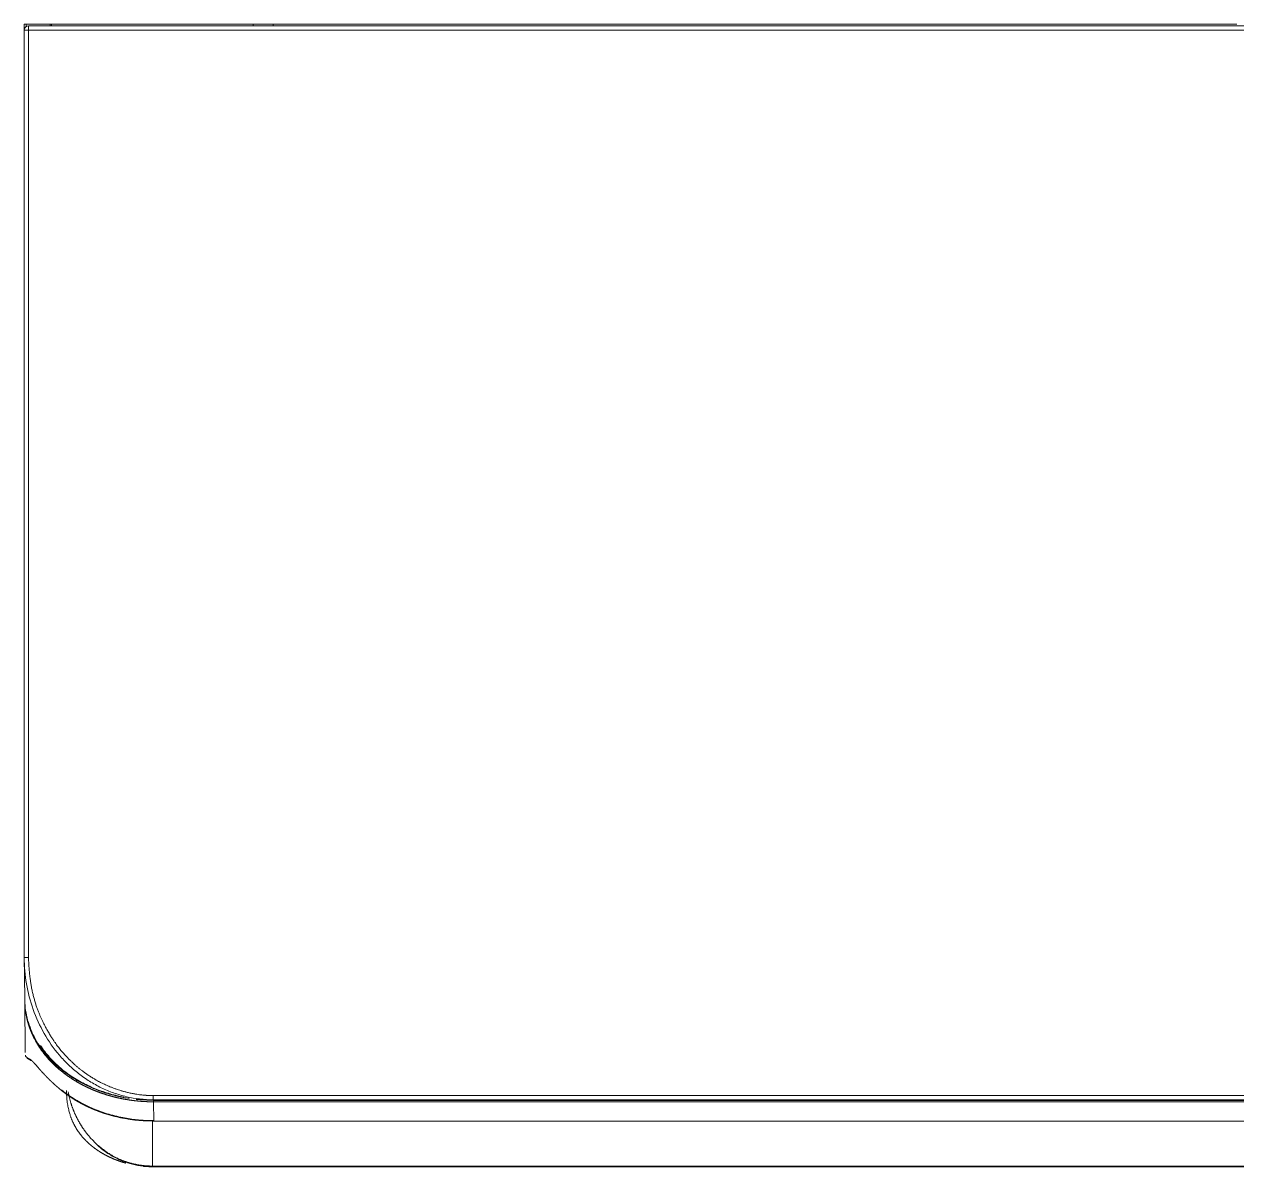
# Model space of a CAD drawing. Header units: millimetres. Extents: x -6909 to -4533, y -2578 to 782.
# Drawn here: x -6187.4 to -6046.3, y 438.8 to 571.8 of the extents above; entities that cross this region are included whole.
import ezdxf

# ---------------------------------------------------------------- set-up
doc = ezdxf.new("R2010")
doc.units = ezdxf.units.MM

msp = doc.modelspace()

# ---------------------------------------------------------------- linework, layer by layer
at = {"linetype": 'Continuous', "lineweight": 18}
for p, q in [((-6187.21, 571.79), (-6187.41, 571.79)), ((-6187.41, 571.12), (-6187.41, 571.79)), ((-6187.21, 571.79), (-6184.41, 571.79)), ((-6186.91, 571.59), (-5978.41, 571.59)), ((-6184.41, 571.79), (-6184.41, 571.59)), ((-6184.26, 571.79), (-6184.41, 571.79)), ((-6160.77, 571.79), (-6184.26, 571.79)), ((-6184.26, 571.59), (-6184.26, 571.79)), ((-6158.46, 571.79), (-6160.77, 571.79)), ((-6158.46, 571.79), (-6046.3, 571.79)), ((-6187.41, 463.14), (-6187.41, 571.09)), ((-6187.41, 463.28), (-6187.36, 458.41)), ((-6187.36, 458.09), (-6187.29, 452.09)), ((-5979.41, 446.59), (-6172.41, 446.59)), ((-6172.38, 446.51), (-5979.41, 446.51)), ((-5979.41, 446.35), (-6172.37, 446.35)), ((-6172.37, 444.1), (-5979.41, 444.1)), ((-6172.5, 438.79), (-6033.21, 438.79))]:
    msp.add_line(p, q, dxfattribs=at)
at = {"linetype": 'Continuous', "lineweight": 13}
for p, q in [((-6187.21, 571.79), (-6187.21, 571.49)), ((-6186.91, 571.09), (-6186.91, 571.59)), ((-6160.77, 571.79), (-6160.77, 571.59)), ((-6158.46, 571.59), (-6158.46, 571.79)), ((-6187.41, 571.09), (-6186.91, 571.09)), ((-5978.41, 571.09), (-6186.91, 571.09)), ((-6186.91, 463.14), (-6186.91, 571.09)), ((-5979.41, 447.09), (-6172.41, 447.09)), ((-6172.38, 446.53), (-6172.38, 446.59)), ((-6172.38, 446.53), (-6172.38, 446.53)), ((-6172.38, 446.53), (-5979.41, 446.53)), ((-6172.38, 446.51), (-6172.38, 446.35)), ((-6172.35, 444.11), (-6172.37, 446.35)), ((-6172.5, 438.87), (-6172.5, 444.13)), ((-5979.41, 444.11), (-6172.35, 444.11)), ((-6172.5, 438.87), (-6033.21, 438.87)), ((-6172.5, 438.87), (-6172.5, 438.79))]:
    msp.add_line(p, q, dxfattribs=at)
at = {"linetype": 'Continuous', "lineweight": 18, "extrusion": (-1.86199e-06, 0, 1)}
msp.add_arc((-6186.91, 571.09, 0.01), 0.5, 90.0007, 180, dxfattribs=at)
at = {"linetype": 'Continuous', "lineweight": 18}
for points, knots in [([(-6187.41, 463.14), (-6187.41, 461.09), (-6186.89, 458.01), (-6185.18, 454.26), (-6183.69, 452.14), (-6182.27, 450.63), (-6181.1, 449.61), (-6179.83, 448.72), (-6178.46, 447.96), (-6177.02, 447.36), (-6175.03, 446.77), (-6173.47, 446.59), (-6172.41, 446.59)], [0, 0, 0, 0, 0.25, 0.375, 0.5, 0.5625, 0.625, 0.6875, 0.75, 0.8125, 0.875, 1, 1, 1, 1]), ([(-6172.41, 447.09), (-6172.43, 447.09), (-6172.47, 447.09), (-6172.52, 447.09), (-6172.57, 447.09), (-6172.62, 447.09), (-6172.67, 447.09), (-6172.72, 447.09), (-6172.78, 447.09), (-6172.83, 447.09), (-6172.88, 447.09), (-6172.94, 447.09), (-6172.99, 447.09), (-6173.04, 447.09), (-6173.1, 447.1), (-6173.15, 447.1), (-6173.21, 447.1), (-6173.26, 447.11), (-6173.32, 447.11), (-6173.38, 447.11), (-6173.43, 447.12), (-6173.49, 447.12), (-6173.55, 447.13), (-6173.67, 447.14), (-6173.87, 447.16), (-6174.16, 447.2), (-6174.48, 447.25), (-6174.8, 447.31), (-6175.07, 447.36), (-6175.3, 447.42), (-6175.5, 447.47), (-6175.68, 447.51), (-6175.85, 447.56), (-6175.99, 447.6), (-6176.19, 447.66), (-6176.44, 447.74), (-6176.76, 447.85), (-6177.1, 447.97), (-6177.41, 448.09), (-6177.7, 448.21), (-6177.95, 448.33), (-6178.21, 448.45), (-6178.44, 448.56), (-6178.66, 448.67), (-6178.9, 448.8), (-6179.19, 448.97), (-6179.53, 449.17), (-6179.86, 449.38), (-6180.17, 449.59), (-6180.44, 449.79), (-6180.71, 449.99), (-6180.99, 450.21), (-6181.26, 450.43), (-6181.53, 450.67), (-6181.81, 450.92), (-6182.03, 451.14), (-6182.22, 451.32), (-6182.36, 451.46), (-6182.51, 451.62), (-6182.66, 451.78), (-6182.82, 451.96), (-6182.98, 452.15), (-6183.15, 452.34), (-6183.31, 452.55), (-6183.49, 452.77), (-6183.66, 453), (-6183.83, 453.25), (-6183.99, 453.47), (-6184.12, 453.67), (-6184.23, 453.84), (-6184.35, 454.03), (-6184.47, 454.23), (-6184.6, 454.45), (-6184.73, 454.67), (-6184.86, 454.91), (-6185, 455.16), (-6185.14, 455.43), (-6185.27, 455.71), (-6185.41, 456), (-6185.53, 456.26), (-6185.62, 456.48), (-6185.69, 456.66), (-6185.77, 456.84), (-6185.84, 457.03), (-6185.91, 457.22), (-6185.98, 457.42), (-6186.05, 457.63), (-6186.11, 457.84), (-6186.18, 458.05), (-6186.24, 458.28), (-6186.3, 458.5), (-6186.36, 458.73), (-6186.42, 458.97), (-6186.48, 459.21), (-6186.53, 459.47), (-6186.58, 459.72), (-6186.62, 459.97), (-6186.66, 460.2), (-6186.69, 460.41), (-6186.72, 460.61), (-6186.74, 460.79), (-6186.76, 460.95), (-6186.78, 461.1), (-6186.8, 461.26), (-6186.81, 461.42), (-6186.83, 461.61), (-6186.85, 461.79), (-6186.86, 461.97), (-6186.87, 462.14), (-6186.88, 462.32), (-6186.89, 462.49), (-6186.9, 462.65), (-6186.91, 462.82), (-6186.91, 462.98), (-6186.91, 463.09), (-6186.91, 463.14)], [0, 0, 0, 0, 0.002115, 0.004243, 0.006384, 0.008539, 0.010707, 0.012889, 0.015084, 0.017292, 0.019514, 0.021748, 0.023997, 0.026258, 0.028533, 0.030821, 0.033123, 0.035438, 0.037766, 0.040107, 0.042462, 0.044829, 0.047211, 0.049605, 0.060068, 0.072209, 0.086019, 0.101493, 0.111875, 0.121434, 0.130174, 0.138099, 0.14521, 0.151509, 0.156997, 0.170393, 0.184526, 0.199408, 0.215043, 0.226692, 0.238348, 0.250006, 0.261662, 0.270338, 0.281626, 0.295517, 0.311992, 0.331026, 0.34469, 0.358626, 0.372842, 0.387344, 0.402138, 0.417231, 0.432631, 0.448343, 0.456388, 0.464882, 0.473824, 0.483214, 0.49305, 0.503329, 0.514051, 0.525215, 0.536819, 0.548864, 0.561348, 0.574272, 0.58248, 0.591218, 0.600485, 0.610281, 0.620605, 0.631455, 0.642833, 0.654738, 0.667171, 0.680133, 0.693624, 0.707647, 0.715487, 0.723522, 0.731751, 0.740176, 0.748795, 0.757609, 0.766618, 0.775822, 0.785221, 0.794814, 0.804603, 0.814585, 0.824763, 0.835134, 0.845699, 0.856884, 0.86735, 0.877099, 0.88613, 0.894444, 0.90204, 0.90892, 0.915082, 0.920527, 0.928372, 0.936094, 0.94369, 0.951163, 0.958511, 0.965735, 0.972835, 0.979812, 0.986665, 0.993394, 1, 1, 1, 1]), ([(-6175.21, 446.74), (-6175.26, 446.75), (-6175.31, 446.76), (-6175.85, 446.85), (-6176.33, 446.94), (-6177.29, 447.18), (-6177.76, 447.31), (-6178.67, 447.62), (-6179.12, 447.79), (-6179.99, 448.17), (-6180.41, 448.37), (-6181.23, 448.81), (-6181.63, 449.05), (-6182.38, 449.55), (-6183.1, 450.08), (-6183.75, 450.66), (-6184.37, 451.26), (-6184.65, 451.58), (-6185.19, 452.22), (-6185.43, 452.55), (-6185.88, 453.23), (-6186.09, 453.58), (-6186.45, 454.29), (-6186.61, 454.66), (-6186.88, 455.39), (-6187, 455.76), (-6187.27, 456.89), (-6187.36, 457.65), (-6187.36, 458.41)], [0, 0, 0, 0, 0.007286, 0.007286, 0.078194, 0.078194, 0.149102, 0.149102, 0.22001, 0.22001, 0.290918, 0.290918, 0.361827, 0.361827, 0.432735, 0.503643, 0.503643, 0.574551, 0.574551, 0.645459, 0.645459, 0.716367, 0.716367, 0.787276, 0.787276, 0.858184, 0.858184, 1, 1, 1, 1]), ([(-6172.37, 446.35), (-6172.4, 446.35), (-6172.44, 446.35), (-6172.5, 446.35), (-6172.56, 446.35), (-6172.63, 446.35), (-6172.69, 446.35), (-6172.75, 446.36), (-6172.81, 446.36), (-6172.88, 446.36), (-6172.94, 446.36), (-6173, 446.36), (-6173.07, 446.36), (-6173.13, 446.37), (-6173.19, 446.37), (-6173.26, 446.37), (-6173.32, 446.37), (-6173.38, 446.38), (-6173.45, 446.38), (-6173.51, 446.39), (-6173.57, 446.39), (-6173.64, 446.39), (-6173.7, 446.4), (-6173.76, 446.4), (-6173.83, 446.41), (-6173.89, 446.41), (-6173.95, 446.42), (-6174.02, 446.42), (-6174.08, 446.43), (-6174.14, 446.43), (-6174.21, 446.44), (-6174.27, 446.45), (-6174.33, 446.45), (-6174.4, 446.46), (-6174.46, 446.47), (-6174.52, 446.47), (-6174.59, 446.48), (-6174.65, 446.49), (-6174.71, 446.5), (-6174.78, 446.5), (-6174.84, 446.51), (-6174.9, 446.52), (-6174.97, 446.53), (-6175.03, 446.54), (-6175.09, 446.55), (-6175.16, 446.56), (-6175.22, 446.57), (-6175.28, 446.58), (-6175.35, 446.59), (-6175.41, 446.6), (-6175.47, 446.61), (-6175.53, 446.62), (-6175.6, 446.63), (-6175.66, 446.64), (-6175.72, 446.65), (-6175.79, 446.66), (-6175.85, 446.67), (-6175.91, 446.68), (-6175.98, 446.7), (-6176.04, 446.71), (-6176.1, 446.72), (-6176.17, 446.73), (-6176.23, 446.75), (-6176.29, 446.76), (-6176.35, 446.77), (-6176.42, 446.79), (-6176.48, 446.8), (-6176.54, 446.82), (-6176.61, 446.83), (-6176.67, 446.85), (-6176.73, 446.86), (-6176.79, 446.88), (-6176.86, 446.89), (-6176.92, 446.91), (-6176.98, 446.92), (-6177.04, 446.94), (-6177.1, 446.95), (-6177.17, 446.97), (-6177.23, 446.99), (-6177.29, 447), (-6177.35, 447.02), (-6177.42, 447.04), (-6177.48, 447.06), (-6177.54, 447.07), (-6177.6, 447.09), (-6177.66, 447.11), (-6177.72, 447.13), (-6177.79, 447.15), (-6177.85, 447.17), (-6177.91, 447.19), (-6177.97, 447.21), (-6178.03, 447.23), (-6178.09, 447.25), (-6178.15, 447.27), (-6178.22, 447.29), (-6178.28, 447.31), (-6178.34, 447.33), (-6178.4, 447.35), (-6178.46, 447.37), (-6178.52, 447.39), (-6178.58, 447.41), (-6178.64, 447.43), (-6178.7, 447.46), (-6178.76, 447.48), (-6178.82, 447.5), (-6178.88, 447.52), (-6178.94, 447.55), (-6179, 447.57), (-6179.06, 447.59), (-6179.12, 447.62), (-6179.18, 447.64), (-6179.24, 447.67), (-6179.3, 447.69), (-6179.36, 447.71), (-6179.42, 447.74), (-6179.48, 447.76), (-6179.54, 447.79), (-6179.6, 447.81), (-6179.65, 447.84), (-6179.71, 447.87), (-6179.77, 447.89), (-6179.83, 447.92), (-6179.89, 447.95), (-6179.95, 447.97), (-6180.01, 448), (-6180.06, 448.03), (-6180.12, 448.05), (-6180.18, 448.08), (-6180.24, 448.11), (-6180.29, 448.14), (-6180.35, 448.17), (-6180.41, 448.2), (-6180.47, 448.22), (-6180.52, 448.25), (-6180.58, 448.28), (-6180.64, 448.31), (-6180.69, 448.34), (-6180.75, 448.37), (-6180.81, 448.4), (-6180.86, 448.43), (-6180.92, 448.46), (-6180.97, 448.49), (-6181.03, 448.52), (-6181.08, 448.56), (-6181.14, 448.59), (-6181.2, 448.62), (-6181.25, 448.65), (-6181.31, 448.68), (-6181.36, 448.72), (-6181.41, 448.75), (-6181.47, 448.78), (-6181.52, 448.81), (-6181.58, 448.85), (-6181.63, 448.88), (-6181.69, 448.91), (-6181.74, 448.95), (-6181.79, 448.98), (-6181.85, 449.02), (-6181.9, 449.05), (-6181.95, 449.09), (-6182.01, 449.12), (-6182.06, 449.16), (-6182.11, 449.19), (-6182.16, 449.23), (-6182.21, 449.26), (-6182.27, 449.3), (-6182.32, 449.33), (-6182.37, 449.37), (-6182.42, 449.41), (-6182.47, 449.44), (-6182.52, 449.48), (-6182.57, 449.52), (-6182.63, 449.56), (-6182.68, 449.59), (-6182.73, 449.63), (-6182.78, 449.67), (-6182.83, 449.71), (-6182.88, 449.75), (-6183.12, 449.94), (-6183.56, 450.3), (-6184.16, 450.87), (-6184.74, 451.49), (-6185.28, 452.16), (-6185.77, 452.87), (-6186.07, 453.39), (-6186.22, 453.68), (-6186.25, 453.72), (-6186.27, 453.77), (-6186.3, 453.82), (-6186.32, 453.87), (-6186.35, 453.92), (-6186.37, 453.97), (-6186.39, 454.02), (-6186.42, 454.07), (-6186.44, 454.12), (-6186.47, 454.17), (-6186.49, 454.23), (-6186.52, 454.28), (-6186.54, 454.34), (-6186.57, 454.39), (-6186.59, 454.45), (-6186.61, 454.51), (-6186.64, 454.57), (-6186.66, 454.63), (-6186.68, 454.68), (-6186.71, 454.75), (-6186.73, 454.81), (-6186.75, 454.87), (-6186.78, 454.93), (-6186.8, 454.99), (-6186.82, 455.06), (-6186.84, 455.12), (-6186.87, 455.19), (-6186.89, 455.25), (-6186.91, 455.32), (-6186.93, 455.39), (-6186.95, 455.46), (-6186.97, 455.53), (-6186.99, 455.6), (-6187.01, 455.67), (-6187.03, 455.74), (-6187.05, 455.81), (-6187.07, 455.89), (-6187.09, 455.96), (-6187.11, 456.04), (-6187.12, 456.11), (-6187.14, 456.19), (-6187.16, 456.26), (-6187.17, 456.34), (-6187.19, 456.42), (-6187.2, 456.5), (-6187.22, 456.58), (-6187.23, 456.66), (-6187.24, 456.74), (-6187.26, 456.82), (-6187.27, 456.91), (-6187.28, 456.99), (-6187.29, 457.07), (-6187.3, 457.16), (-6187.31, 457.25), (-6187.32, 457.33), (-6187.32, 457.42), (-6187.33, 457.51), (-6187.34, 457.6), (-6187.34, 457.69), (-6187.35, 457.78), (-6187.35, 457.87), (-6187.35, 457.96), (-6187.36, 458.05), (-6187.36, 458.14), (-6187.36, 458.21), (-6187.36, 458.24)], [0, 0, 0, 0, 0.002612, 0.005226, 0.007841, 0.010458, 0.013076, 0.015696, 0.018318, 0.020941, 0.023566, 0.026193, 0.028821, 0.031451, 0.034082, 0.036715, 0.03935, 0.041986, 0.044624, 0.047264, 0.049905, 0.052549, 0.055193, 0.05784, 0.060488, 0.063138, 0.065789, 0.068442, 0.071097, 0.073753, 0.076412, 0.079072, 0.081733, 0.084397, 0.087062, 0.089729, 0.092397, 0.095067, 0.097739, 0.100413, 0.103088, 0.105766, 0.108444, 0.111125, 0.113808, 0.116492, 0.119178, 0.121865, 0.124555, 0.127246, 0.129939, 0.132634, 0.13533, 0.138029, 0.140729, 0.143431, 0.146135, 0.14884, 0.151547, 0.154257, 0.156968, 0.15968, 0.162395, 0.165111, 0.167829, 0.170549, 0.173271, 0.175995, 0.17872, 0.181448, 0.184177, 0.186908, 0.189641, 0.192376, 0.195112, 0.197851, 0.200591, 0.203333, 0.206077, 0.208823, 0.211571, 0.214321, 0.217072, 0.219826, 0.222581, 0.225338, 0.228097, 0.230858, 0.233621, 0.236386, 0.239153, 0.241921, 0.244692, 0.247464, 0.250239, 0.253015, 0.255793, 0.258573, 0.261356, 0.26414, 0.266926, 0.269713, 0.272503, 0.275295, 0.278089, 0.280885, 0.283682, 0.286482, 0.289284, 0.292087, 0.294893, 0.2977, 0.30051, 0.303321, 0.306135, 0.30895, 0.311768, 0.314587, 0.317408, 0.320232, 0.323057, 0.325885, 0.328714, 0.331546, 0.334379, 0.337215, 0.340052, 0.342892, 0.345733, 0.348577, 0.351422, 0.35427, 0.35712, 0.359971, 0.362825, 0.365681, 0.368539, 0.371399, 0.374261, 0.377125, 0.379991, 0.382859, 0.385729, 0.388602, 0.391476, 0.394352, 0.397231, 0.400112, 0.402994, 0.405879, 0.408766, 0.411655, 0.414546, 0.417439, 0.420334, 0.423232, 0.426131, 0.429033, 0.431937, 0.434842, 0.43775, 0.44066, 0.443573, 0.446487, 0.449403, 0.452322, 0.455243, 0.458165, 0.46109, 0.464018, 0.466947, 0.469878, 0.472812, 0.475748, 0.478685, 0.481625, 0.484568, 0.487512, 0.490459, 0.528871, 0.568709, 0.609975, 0.652675, 0.696812, 0.742389, 0.745086, 0.74782, 0.750591, 0.7534, 0.756246, 0.759128, 0.762048, 0.765005, 0.767999, 0.77103, 0.774098, 0.777204, 0.780346, 0.783526, 0.786742, 0.789996, 0.793287, 0.796615, 0.79998, 0.803382, 0.806821, 0.810298, 0.813811, 0.817362, 0.820949, 0.824574, 0.828236, 0.831935, 0.835671, 0.839444, 0.843255, 0.847102, 0.850987, 0.854908, 0.858867, 0.862863, 0.866896, 0.870966, 0.875074, 0.879218, 0.8834, 0.887618, 0.891874, 0.896167, 0.900497, 0.904864, 0.909268, 0.913709, 0.918188, 0.922703, 0.927256, 0.931846, 0.936473, 0.941137, 0.945838, 0.950576, 0.955351, 0.960164, 0.965013, 0.9699, 0.974824, 0.979785, 0.984783, 0.989818, 0.994891, 1, 1, 1, 1]), ([(-6185.53, 452.91), (-6185.21, 452.43), (-6184.45, 451.43), (-6183.05, 450.1), (-6181.45, 448.99), (-6179.86, 448.15), (-6178.25, 447.51), (-6176.9, 447.12), (-6176.09, 446.95), (-6175.84, 446.9)], [0, 0, 0, 0, 0.163733, 0.352054, 0.518864, 0.666494, 0.802948, 0.940842, 1, 1, 1, 1]), ([(-6187.08, 451.49), (-6187.08, 451.48), (-6187.07, 451.46), (-6187.06, 451.42), (-6187.04, 451.4), (-6187.03, 451.38)], [0, 0, 0, 0, 0.5, 0.5, 1, 1, 1, 1]), ([(-6186.74, 451.3), (-6186.75, 451.31), (-6186.76, 451.31), (-6186.77, 451.32), (-6186.79, 451.33), (-6186.81, 451.33), (-6186.82, 451.34), (-6186.84, 451.35), (-6186.85, 451.36), (-6186.87, 451.36), (-6186.88, 451.37), (-6186.9, 451.38), (-6186.91, 451.39), (-6186.93, 451.4), (-6186.94, 451.4), (-6186.95, 451.41), (-6186.97, 451.42), (-6186.98, 451.43), (-6187, 451.44), (-6187.01, 451.44), (-6187.02, 451.45), (-6187.03, 451.46), (-6187.05, 451.47), (-6187.06, 451.48), (-6187.07, 451.49), (-6187.08, 451.49), (-6187.08, 451.49)], [0, 0, 0, 0, 0.038312, 0.076915, 0.115811, 0.154998, 0.194477, 0.234247, 0.27431, 0.314664, 0.35531, 0.396247, 0.437476, 0.478997, 0.52081, 0.562914, 0.60531, 0.647998, 0.690977, 0.734249, 0.777811, 0.821666, 0.865812, 0.91025, 0.954979, 1, 1, 1, 1]), ([(-6187.04, 451.47), (-6187.04, 451.47), (-6187.04, 451.46), (-6187.03, 451.45), (-6187.01, 451.43), (-6187, 451.42), (-6186.98, 451.4), (-6186.96, 451.38), (-6186.94, 451.37), (-6186.93, 451.35), (-6186.91, 451.34), (-6186.9, 451.33), (-6186.89, 451.33), (-6186.89, 451.33)], [0, 0, 0, 0, 0.008927, 0.137738, 0.263262, 0.3855, 0.504452, 0.62352, 0.727998, 0.817886, 0.893182, 0.953887, 1, 1, 1, 1]), ([(-6187.03, 451.38), (-6187.02, 451.38), (-6187.01, 451.37), (-6186.99, 451.35), (-6186.97, 451.35), (-6186.95, 451.34), (-6186.94, 451.33), (-6186.91, 451.33), (-6186.9, 451.33), (-6186.89, 451.33)], [0, 0, 0, 0, 0.25, 0.25, 0.5, 0.5, 0.75, 0.75, 1, 1, 1, 1]), ([(-6186.89, 451.33), (-6186.87, 451.32), (-6186.84, 451.3), (-6186.79, 451.27), (-6186.74, 451.24), (-6186.68, 451.21), (-6186.64, 451.19), (-6186.62, 451.18), (-6186.62, 451.18)], [0, 0, 0, 0, 0.215354, 0.410518, 0.596176, 0.784829, 0.98312, 1, 1, 1, 1]), ([(-6186.74, 451.3), (-6186.74, 451.28), (-6186.73, 451.26), (-6186.7, 451.23), (-6186.69, 451.21), (-6186.65, 451.18), (-6186.63, 451.17), (-6186.59, 451.16), (-6186.57, 451.15), (-6186.55, 451.15)], [0, 0, 0, 0, 0.25, 0.25, 0.5, 0.5, 0.75, 0.75, 1, 1, 1, 1]), ([(-6183.14, 447.73), (-6183.16, 447.74), (-6183.18, 447.76), (-6183.21, 447.79), (-6183.25, 447.81), (-6183.28, 447.84), (-6183.32, 447.87), (-6183.35, 447.9), (-6183.39, 447.93), (-6183.42, 447.96), (-6183.46, 447.99), (-6183.49, 448.02), (-6183.53, 448.05), (-6183.56, 448.08), (-6183.6, 448.11), (-6183.63, 448.14), (-6183.67, 448.17), (-6183.71, 448.21), (-6183.74, 448.24), (-6183.78, 448.27), (-6183.81, 448.3), (-6183.85, 448.33), (-6183.88, 448.36), (-6183.92, 448.4), (-6183.96, 448.43), (-6183.99, 448.46), (-6184.03, 448.5), (-6184.06, 448.53), (-6184.1, 448.56), (-6184.13, 448.59), (-6184.17, 448.63), (-6184.21, 448.66), (-6184.24, 448.7), (-6184.28, 448.73), (-6184.31, 448.76), (-6184.35, 448.8), (-6184.38, 448.83), (-6184.42, 448.87), (-6184.46, 448.9), (-6184.49, 448.94), (-6184.53, 448.97), (-6184.56, 449.01), (-6184.6, 449.04), (-6184.63, 449.08), (-6184.67, 449.11), (-6184.7, 449.15), (-6184.74, 449.18), (-6184.77, 449.22), (-6184.81, 449.25), (-6184.84, 449.29), (-6184.88, 449.32), (-6184.91, 449.36), (-6184.94, 449.39), (-6184.98, 449.43), (-6185.01, 449.47), (-6185.05, 449.5), (-6185.08, 449.54), (-6185.11, 449.57), (-6185.15, 449.61), (-6185.18, 449.64), (-6185.21, 449.68), (-6185.24, 449.71), (-6185.28, 449.75), (-6185.31, 449.78), (-6185.34, 449.82), (-6185.37, 449.85), (-6185.4, 449.89), (-6185.44, 449.92), (-6185.47, 449.96), (-6185.5, 449.99), (-6185.53, 450.03), (-6185.56, 450.06), (-6185.59, 450.09), (-6185.62, 450.13), (-6185.65, 450.16), (-6185.68, 450.19), (-6185.77, 450.3), (-6185.91, 450.46), (-6186.08, 450.65), (-6186.21, 450.8), (-6186.29, 450.89), (-6186.34, 450.95), (-6186.36, 450.97), (-6186.38, 451), (-6186.41, 451.02), (-6186.43, 451.04), (-6186.45, 451.06), (-6186.47, 451.08), (-6186.49, 451.1), (-6186.51, 451.12), (-6186.53, 451.14), (-6186.54, 451.16), (-6186.56, 451.17), (-6186.58, 451.19), (-6186.6, 451.2), (-6186.61, 451.22), (-6186.63, 451.23), (-6186.64, 451.24), (-6186.66, 451.25), (-6186.67, 451.27), (-6186.69, 451.27), (-6186.7, 451.28), (-6186.72, 451.29), (-6186.73, 451.3), (-6186.74, 451.3), (-6186.74, 451.3)], [0, 0, 0, 0, 0.005543, 0.011128, 0.016753, 0.022419, 0.028126, 0.033873, 0.039662, 0.045491, 0.051361, 0.057271, 0.063223, 0.069215, 0.075248, 0.081322, 0.087437, 0.093593, 0.099789, 0.106026, 0.112305, 0.118624, 0.124984, 0.131384, 0.137826, 0.144309, 0.150832, 0.157397, 0.164002, 0.170648, 0.177335, 0.184063, 0.190832, 0.197642, 0.204493, 0.211385, 0.218318, 0.225292, 0.232306, 0.239362, 0.246458, 0.253596, 0.260775, 0.267994, 0.275255, 0.282556, 0.289898, 0.297282, 0.304706, 0.312171, 0.319678, 0.327225, 0.334813, 0.342442, 0.350112, 0.357823, 0.365575, 0.373368, 0.381202, 0.389077, 0.396992, 0.404949, 0.412946, 0.420985, 0.429064, 0.437184, 0.445345, 0.453546, 0.461789, 0.470072, 0.478396, 0.48676, 0.495165, 0.503611, 0.512098, 0.520625, 0.529193, 0.594591, 0.652807, 0.703844, 0.74771, 0.758218, 0.768727, 0.779235, 0.789745, 0.800254, 0.810765, 0.821275, 0.831786, 0.842297, 0.852809, 0.86332, 0.873832, 0.884345, 0.894858, 0.905371, 0.915884, 0.926398, 0.936913, 0.947428, 0.957943, 0.968458, 0.978972, 0.989486, 1, 1, 1, 1]), ([(-6183.14, 447.73), (-6183.14, 447.72), (-6183.14, 447.71), (-6183.12, 447.7), (-6183.11, 447.69), (-6183.09, 447.69), (-6183.08, 447.69), (-6183.06, 447.69), (-6183.04, 447.7), (-6183.03, 447.71)], [0, 0, 0, 0, 0.25, 0.25, 0.5, 0.5, 0.75, 0.75, 1, 1, 1, 1]), ([(-6183.14, 447.73), (-6183.13, 447.72), (-6183.1, 447.7), (-6183.06, 447.66), (-6183.02, 447.63), (-6182.98, 447.6), (-6182.94, 447.56), (-6182.9, 447.53), (-6182.85, 447.5), (-6182.81, 447.47), (-6182.77, 447.43), (-6182.73, 447.4), (-6182.69, 447.37), (-6182.65, 447.34), (-6182.6, 447.31), (-6182.56, 447.28), (-6182.52, 447.25), (-6182.47, 447.21), (-6182.43, 447.18), (-6182.39, 447.15), (-6182.35, 447.12), (-6182.3, 447.09), (-6182.26, 447.06), (-6182.22, 447.03), (-6182.17, 447), (-6182.13, 446.97), (-6182.09, 446.94), (-6182.04, 446.91), (-6182, 446.88), (-6181.95, 446.86), (-6181.91, 446.83), (-6181.87, 446.8), (-6181.82, 446.77), (-6181.78, 446.74), (-6181.73, 446.71), (-6181.69, 446.68), (-6181.64, 446.66), (-6181.6, 446.63), (-6181.55, 446.6), (-6181.51, 446.57), (-6181.46, 446.55), (-6181.42, 446.52), (-6181.37, 446.49), (-6181.33, 446.47), (-6181.28, 446.44), (-6181.24, 446.41), (-6181.19, 446.39), (-6181.14, 446.36), (-6181.1, 446.33), (-6181.05, 446.31), (-6181.01, 446.28), (-6180.96, 446.26), (-6180.92, 446.23), (-6180.87, 446.21), (-6180.82, 446.18), (-6180.78, 446.16), (-6180.73, 446.13), (-6180.68, 446.11), (-6180.64, 446.08), (-6180.59, 446.06), (-6180.54, 446.03), (-6180.5, 446.01), (-6180.45, 445.99), (-6180.4, 445.96), (-6180.36, 445.94), (-6180.31, 445.91), (-6180.26, 445.89), (-6180.21, 445.87), (-6180.17, 445.85), (-6180.12, 445.82), (-6180.07, 445.8), (-6180.02, 445.78), (-6179.98, 445.76), (-6179.93, 445.73), (-6179.88, 445.71), (-6179.83, 445.69), (-6179.79, 445.67), (-6179.74, 445.65), (-6179.69, 445.63), (-6179.64, 445.6), (-6179.59, 445.58), (-6179.55, 445.56), (-6179.5, 445.54), (-6179.45, 445.52), (-6179.4, 445.5), (-6179.35, 445.48), (-6179.31, 445.46), (-6179.26, 445.44), (-6179.21, 445.42), (-6179.16, 445.4), (-6179.11, 445.38), (-6179.06, 445.36), (-6179.01, 445.34), (-6178.97, 445.33), (-6178.92, 445.31), (-6178.87, 445.29), (-6178.82, 445.27), (-6178.77, 445.25), (-6178.72, 445.23), (-6178.67, 445.22), (-6178.62, 445.2), (-6178.58, 445.18), (-6178.53, 445.16), (-6178.48, 445.15), (-6178.43, 445.13), (-6178.38, 445.11), (-6178.33, 445.09), (-6178.28, 445.08), (-6178.21, 445.05), (-6178.13, 445.02), (-6178.02, 444.99), (-6177.91, 444.96), (-6177.8, 444.92), (-6177.69, 444.89), (-6177.59, 444.86), (-6177.48, 444.83), (-6177.37, 444.79), (-6177.26, 444.76), (-6177.15, 444.74), (-6177.04, 444.71), (-6176.93, 444.68), (-6176.82, 444.65), (-6176.71, 444.62), (-6176.6, 444.6), (-6176.49, 444.57), (-6176.38, 444.55), (-6176.27, 444.52), (-6176.16, 444.5), (-6176.05, 444.48), (-6175.94, 444.46), (-6175.83, 444.44), (-6175.72, 444.42), (-6175.6, 444.4), (-6175.49, 444.38), (-6175.38, 444.36), (-6175.27, 444.34), (-6175.16, 444.32), (-6175.05, 444.31), (-6174.93, 444.29), (-6174.82, 444.28), (-6174.71, 444.26), (-6174.6, 444.25), (-6174.49, 444.23), (-6174.37, 444.22), (-6174.26, 444.21), (-6174.15, 444.2), (-6174.04, 444.19), (-6173.92, 444.18), (-6173.81, 444.17), (-6173.7, 444.16), (-6173.59, 444.15), (-6173.47, 444.15), (-6173.36, 444.14), (-6173.25, 444.14), (-6173.14, 444.13), (-6173.03, 444.13), (-6172.91, 444.12), (-6172.8, 444.12), (-6172.69, 444.12), (-6172.58, 444.12), (-6172.47, 444.12), (-6172.39, 444.11), (-6172.35, 444.11)], [0, 0, 0, 0, 0.004941, 0.009878, 0.01481, 0.019736, 0.024658, 0.029574, 0.034486, 0.039393, 0.044295, 0.049192, 0.054084, 0.058971, 0.063853, 0.06873, 0.073602, 0.07847, 0.083332, 0.08819, 0.093042, 0.09789, 0.102733, 0.107571, 0.112404, 0.117232, 0.122055, 0.126873, 0.131687, 0.136495, 0.141299, 0.146098, 0.150892, 0.155681, 0.160465, 0.165244, 0.170018, 0.174788, 0.179553, 0.184313, 0.189068, 0.193818, 0.198563, 0.203304, 0.208039, 0.21277, 0.217496, 0.222217, 0.226934, 0.231645, 0.236352, 0.241054, 0.245751, 0.250443, 0.255131, 0.259813, 0.264491, 0.269164, 0.273832, 0.278496, 0.283155, 0.287809, 0.292458, 0.297102, 0.301742, 0.306377, 0.311007, 0.315632, 0.320253, 0.324868, 0.329479, 0.334086, 0.338687, 0.343284, 0.347876, 0.352464, 0.357046, 0.361624, 0.366197, 0.370766, 0.37533, 0.379889, 0.384443, 0.388993, 0.393537, 0.398078, 0.402613, 0.407144, 0.41167, 0.416192, 0.420709, 0.425221, 0.429728, 0.434231, 0.438729, 0.443223, 0.447712, 0.452196, 0.456675, 0.46115, 0.46562, 0.470086, 0.474547, 0.479003, 0.483455, 0.487902, 0.492345, 0.496782, 0.501216, 0.510844, 0.520464, 0.530074, 0.539675, 0.549268, 0.558852, 0.568427, 0.577993, 0.58755, 0.597098, 0.606638, 0.616169, 0.625692, 0.635206, 0.644712, 0.654209, 0.663697, 0.673178, 0.682649, 0.692113, 0.701568, 0.711015, 0.720454, 0.729884, 0.739307, 0.748721, 0.758127, 0.767526, 0.776916, 0.786298, 0.795673, 0.805039, 0.814398, 0.823749, 0.833093, 0.842428, 0.851756, 0.861077, 0.87039, 0.879695, 0.888993, 0.898283, 0.907567, 0.916842, 0.926111, 0.935372, 0.944626, 0.953872, 0.963112, 0.972345, 0.98157, 0.990789, 1, 1, 1, 1]), ([(-6183.03, 447.71), (-6182.88, 447.59), (-6182.59, 447.36), (-6182.15, 447.05), (-6181.71, 446.76), (-6181.24, 446.47), (-6180.7, 446.17), (-6180.09, 445.86), (-6179.4, 445.55), (-6178.62, 445.24), (-6177.77, 444.96), (-6176.87, 444.71), (-6175.98, 444.51), (-6175.12, 444.36), (-6174.33, 444.26), (-6173.61, 444.2), (-6172.96, 444.17), (-6172.54, 444.17), (-6172.33, 444.17), (-6172.33, 444.17)], [0, 0, 0, 0, 0.054518, 0.103282, 0.150203, 0.199948, 0.25522, 0.316259, 0.383718, 0.457216, 0.535231, 0.615618, 0.694968, 0.768728, 0.835088, 0.894878, 0.94911, 0.999172, 1, 1, 1, 1]), ([(-6182.5, 447.68), (-6182.5, 447.66), (-6182.5, 447.63), (-6182.5, 447.56), (-6182.5, 447.48), (-6182.5, 447.38), (-6182.49, 447.27), (-6182.48, 447.14), (-6182.48, 447), (-6182.46, 446.84), (-6182.45, 446.66), (-6182.43, 446.47), (-6182.4, 446.24), (-6182.36, 445.97), (-6182.3, 445.69), (-6182.24, 445.43), (-6182.18, 445.19), (-6182.12, 444.97), (-6182.06, 444.77), (-6182, 444.61), (-6181.96, 444.48), (-6181.92, 444.38), (-6181.88, 444.28), (-6181.84, 444.19), (-6181.8, 444.09), (-6181.76, 444), (-6181.71, 443.9), (-6181.67, 443.81), (-6181.62, 443.72), (-6181.58, 443.64), (-6181.53, 443.55), (-6181.49, 443.46), (-6181.44, 443.38), (-6181.39, 443.3), (-6181.34, 443.22), (-6181.29, 443.14), (-6181.24, 443.06), (-6181.19, 442.98), (-6181.14, 442.91), (-6181.09, 442.84), (-6181.04, 442.76), (-6180.99, 442.69), (-6180.94, 442.62), (-6180.88, 442.56), (-6180.83, 442.49), (-6180.78, 442.43), (-6180.73, 442.36), (-6180.68, 442.3), (-6180.63, 442.24), (-6180.57, 442.18), (-6180.52, 442.12), (-6180.47, 442.06), (-6180.42, 442.01), (-6180.37, 441.95), (-6180.33, 441.92), (-6180.32, 441.9)], [0, 0, 0, 0, 0.007863, 0.018161, 0.030906, 0.046111, 0.063787, 0.083951, 0.106615, 0.131793, 0.159498, 0.18974, 0.222527, 0.270843, 0.316098, 0.358257, 0.397299, 0.433207, 0.46597, 0.495579, 0.51264, 0.529539, 0.546278, 0.562858, 0.579279, 0.595544, 0.611652, 0.627604, 0.6434, 0.65904, 0.674525, 0.689855, 0.705031, 0.720052, 0.734919, 0.749631, 0.76419, 0.778594, 0.792845, 0.806942, 0.820885, 0.834675, 0.848311, 0.861794, 0.875124, 0.8883, 0.901323, 0.914193, 0.926909, 0.939473, 0.951884, 0.964142, 0.976247, 0.9882, 1, 1, 1, 1]), ([(-6172.5, 438.87), (-6172.52, 438.87), (-6172.55, 438.87), (-6172.59, 438.87), (-6172.64, 438.87), (-6172.7, 438.87), (-6172.75, 438.87), (-6172.82, 438.87), (-6172.88, 438.88), (-6172.95, 438.88), (-6173.02, 438.88), (-6173.09, 438.89), (-6173.17, 438.89), (-6173.25, 438.9), (-6173.33, 438.9), (-6173.42, 438.91), (-6173.51, 438.92), (-6173.61, 438.93), (-6173.7, 438.94), (-6173.8, 438.96), (-6173.91, 438.97), (-6174.01, 438.99), (-6174.12, 439), (-6174.24, 439.02), (-6174.35, 439.05), (-6174.47, 439.07), (-6174.6, 439.1), (-6174.72, 439.13), (-6174.85, 439.16), (-6174.98, 439.19), (-6175.11, 439.23), (-6175.25, 439.27), (-6175.39, 439.31), (-6175.53, 439.36), (-6175.67, 439.41), (-6175.82, 439.46), (-6175.97, 439.52), (-6176.12, 439.58), (-6176.27, 439.65), (-6176.43, 439.72), (-6176.58, 439.79), (-6176.74, 439.87), (-6176.9, 439.95), (-6177.06, 440.03), (-6177.22, 440.13), (-6177.39, 440.22), (-6177.55, 440.32), (-6177.72, 440.43), (-6177.88, 440.54), (-6178.05, 440.66), (-6178.21, 440.78), (-6178.38, 440.91), (-6178.55, 441.04), (-6178.71, 441.18), (-6178.88, 441.32), (-6179.04, 441.47), (-6179.21, 441.63), (-6179.37, 441.79), (-6179.53, 441.96), (-6179.66, 442.1), (-6179.76, 442.21), (-6179.83, 442.29), (-6179.9, 442.38), (-6179.97, 442.46), (-6180.04, 442.54), (-6180.11, 442.63), (-6180.18, 442.71), (-6180.24, 442.8), (-6180.31, 442.88), (-6180.37, 442.97), (-6180.43, 443.06), (-6180.49, 443.15), (-6180.56, 443.23), (-6180.62, 443.32), (-6180.68, 443.41), (-6180.73, 443.5), (-6180.79, 443.6), (-6180.85, 443.69), (-6180.9, 443.78), (-6180.96, 443.87), (-6181.01, 443.97), (-6181.07, 444.06), (-6181.12, 444.15), (-6181.17, 444.25), (-6181.22, 444.35), (-6181.27, 444.44), (-6181.32, 444.54), (-6181.37, 444.64), (-6181.41, 444.73), (-6181.46, 444.83), (-6181.5, 444.93), (-6181.55, 445.03), (-6181.59, 445.13), (-6181.63, 445.23), (-6181.67, 445.33), (-6181.71, 445.43), (-6181.75, 445.53), (-6181.79, 445.63), (-6181.83, 445.73), (-6181.86, 445.83), (-6181.9, 445.94), (-6181.93, 446.04), (-6181.96, 446.14), (-6182, 446.25), (-6182.03, 446.35), (-6182.06, 446.45), (-6182.09, 446.56), (-6182.11, 446.66), (-6182.14, 446.77), (-6182.17, 446.87), (-6182.19, 446.98), (-6182.22, 447.08), (-6182.24, 447.19), (-6182.26, 447.3), (-6182.28, 447.4), (-6182.3, 447.47), (-6182.3, 447.51)], [0, 0, 0, 0, 0.003078, 0.006394, 0.00995, 0.013745, 0.017779, 0.022052, 0.026564, 0.031316, 0.036307, 0.041538, 0.047008, 0.052718, 0.058667, 0.064856, 0.071284, 0.077951, 0.084857, 0.092002, 0.099386, 0.107009, 0.114871, 0.122971, 0.13131, 0.139888, 0.148704, 0.157759, 0.167054, 0.176586, 0.186358, 0.196369, 0.206618, 0.217106, 0.227833, 0.238799, 0.250004, 0.261446, 0.273127, 0.285046, 0.297204, 0.3096, 0.322234, 0.335106, 0.348217, 0.361565, 0.375152, 0.388976, 0.403039, 0.41734, 0.431879, 0.446656, 0.46167, 0.476922, 0.492412, 0.508139, 0.524105, 0.540308, 0.55675, 0.573429, 0.581017, 0.588607, 0.596197, 0.603789, 0.611381, 0.618975, 0.62657, 0.634166, 0.641763, 0.649361, 0.65696, 0.66456, 0.672161, 0.679763, 0.687366, 0.69497, 0.702575, 0.710182, 0.717789, 0.725398, 0.733007, 0.740618, 0.74823, 0.755843, 0.763456, 0.771071, 0.778687, 0.786305, 0.793923, 0.801542, 0.809163, 0.816784, 0.824407, 0.832031, 0.839656, 0.847282, 0.854909, 0.862537, 0.870166, 0.877796, 0.885427, 0.89306, 0.900693, 0.908328, 0.915963, 0.9236, 0.931238, 0.938877, 0.946517, 0.954158, 0.9618, 0.969443, 0.977088, 0.984732, 0.992378, 1, 1, 1, 1]), ([(-6172.38, 446.53), (-6172.88, 446.53), (-6173.54, 446.55), (-6174.21, 446.62), (-6174.37, 446.63)], [0, 0, 0, 0, 0.752021, 1, 1, 1, 1]), ([(-6180.32, 441.9), (-6180.3, 441.89), (-6180.28, 441.87), (-6180.25, 441.83), (-6180.21, 441.8), (-6180.18, 441.76), (-6180.14, 441.73), (-6180.11, 441.7), (-6180.07, 441.66), (-6180.04, 441.63), (-6180, 441.6), (-6179.97, 441.56), (-6179.93, 441.53), (-6179.9, 441.5), (-6179.86, 441.47), (-6179.82, 441.43), (-6179.79, 441.4), (-6179.75, 441.37), (-6179.71, 441.34), (-6179.68, 441.31), (-6179.64, 441.28), (-6179.6, 441.24), (-6179.56, 441.21), (-6179.53, 441.18), (-6179.49, 441.15), (-6179.45, 441.12), (-6179.41, 441.09), (-6179.37, 441.06), (-6179.33, 441.03), (-6179.29, 441), (-6179.26, 440.97), (-6179.22, 440.94), (-6179.18, 440.91), (-6179.14, 440.89), (-6179.1, 440.86), (-6179.06, 440.83), (-6179.02, 440.8), (-6178.98, 440.77), (-6178.94, 440.74), (-6178.9, 440.72), (-6178.86, 440.69), (-6178.81, 440.66), (-6178.77, 440.64), (-6178.73, 440.61), (-6178.69, 440.58), (-6178.65, 440.56), (-6178.61, 440.53), (-6178.57, 440.5), (-6178.52, 440.48), (-6178.48, 440.45), (-6178.44, 440.43), (-6178.4, 440.4), (-6178.36, 440.38), (-6178.31, 440.35), (-6178.27, 440.33), (-6178.23, 440.3), (-6178.19, 440.28), (-6178.14, 440.25), (-6178.1, 440.23), (-6178.06, 440.2), (-6178.01, 440.18), (-6177.97, 440.16), (-6177.93, 440.13), (-6177.88, 440.11), (-6177.84, 440.09), (-6177.8, 440.07), (-6177.75, 440.04), (-6177.71, 440.02), (-6177.66, 440), (-6177.62, 439.98), (-6177.57, 439.96), (-6177.53, 439.93), (-6177.49, 439.91), (-6177.44, 439.89), (-6177.4, 439.87), (-6177.35, 439.85), (-6177.31, 439.83), (-6177.26, 439.81), (-6177.22, 439.79), (-6177.17, 439.77), (-6177.13, 439.75), (-6177.08, 439.73), (-6177.04, 439.71), (-6176.99, 439.69), (-6176.94, 439.67), (-6176.9, 439.65), (-6176.85, 439.64), (-6176.81, 439.62), (-6176.76, 439.6), (-6176.72, 439.58), (-6176.67, 439.56), (-6176.62, 439.55), (-6176.58, 439.53), (-6176.53, 439.51), (-6176.48, 439.5), (-6176.44, 439.48), (-6176.39, 439.46), (-6176.35, 439.45), (-6176.3, 439.43), (-6176.25, 439.41), (-6176.21, 439.4), (-6176.16, 439.38), (-6176.11, 439.37), (-6176.07, 439.35), (-6176.02, 439.34), (-6175.97, 439.32), (-6175.92, 439.31), (-6175.88, 439.29), (-6175.83, 439.28), (-6175.78, 439.27), (-6175.74, 439.25), (-6175.69, 439.24), (-6175.64, 439.23), (-6175.61, 439.22), (-6175.6, 439.21)], [0, 0, 0, 0, 0.008871, 0.017746, 0.026624, 0.035504, 0.044388, 0.053275, 0.062164, 0.071056, 0.07995, 0.088847, 0.097746, 0.106647, 0.115551, 0.124457, 0.133365, 0.142274, 0.151186, 0.160099, 0.169014, 0.177931, 0.18685, 0.19577, 0.204692, 0.213616, 0.222541, 0.231468, 0.240397, 0.249327, 0.25826, 0.267193, 0.276129, 0.285066, 0.294004, 0.302944, 0.311886, 0.320829, 0.329773, 0.338719, 0.347666, 0.356614, 0.365564, 0.374515, 0.383467, 0.39242, 0.401374, 0.410329, 0.419285, 0.428242, 0.4372, 0.446159, 0.455118, 0.464078, 0.473039, 0.482, 0.490962, 0.499924, 0.508886, 0.517849, 0.526812, 0.535775, 0.544739, 0.553702, 0.562665, 0.571628, 0.580592, 0.589554, 0.598517, 0.607479, 0.616441, 0.625402, 0.634362, 0.643322, 0.652281, 0.66124, 0.670197, 0.679153, 0.688109, 0.697063, 0.706016, 0.714968, 0.723919, 0.732868, 0.741815, 0.750761, 0.759706, 0.768648, 0.777589, 0.786528, 0.795465, 0.8044, 0.813333, 0.822264, 0.831193, 0.840119, 0.849043, 0.857964, 0.866883, 0.875799, 0.884712, 0.893623, 0.902531, 0.911436, 0.920338, 0.929237, 0.938132, 0.947025, 0.955914, 0.9648, 0.973682, 0.982561, 0.991436, 1, 1, 1, 1]), ([(-6178.85, 441.25), (-6178.75, 441.16), (-6178.29, 440.76), (-6177.44, 440.16), (-6176.28, 439.56), (-6175.1, 439.13), (-6173.85, 438.86), (-6172.97, 438.79), (-6172.5, 438.79)], [0, 0, 0, 0, 0.057833, 0.263845, 0.44839, 0.62075, 0.800348, 1, 1, 1, 1]), ([(-6173.56, 438.84), (-6173.55, 438.84), (-6173.53, 438.84), (-6173.5, 438.83), (-6173.45, 438.83), (-6173.4, 438.83), (-6173.35, 438.82), (-6173.31, 438.82), (-6173.26, 438.82), (-6173.21, 438.81), (-6173.16, 438.81), (-6173.12, 438.81), (-6173.07, 438.8), (-6173.02, 438.8), (-6172.97, 438.8), (-6172.93, 438.8), (-6172.88, 438.8), (-6172.83, 438.79), (-6172.78, 438.79), (-6172.74, 438.79), (-6172.69, 438.79), (-6172.64, 438.79), (-6172.6, 438.79), (-6172.55, 438.79), (-6172.52, 438.79), (-6172.5, 438.79)], [0, 0, 0, 0, 0.014415, 0.059587, 0.104726, 0.149831, 0.194902, 0.239938, 0.284939, 0.329904, 0.374835, 0.41973, 0.464589, 0.509411, 0.554198, 0.598947, 0.64366, 0.688335, 0.732973, 0.777573, 0.822136, 0.86666, 0.911145, 0.955592, 1, 1, 1, 1])]:
    msp.add_open_spline(points, degree=3, knots=knots, dxfattribs=at)
at = {"linetype": 'Continuous', "lineweight": 13}
for points, knots in [([(-6187.41, 463.14), (-6187.41, 463.14), (-6187.41, 463.14), (-6187.4, 463.14), (-6187.39, 463.14), (-6187.36, 463.14), (-6187.35, 463.14), (-6187.31, 463.14), (-6187.29, 463.14), (-6187.24, 463.14), (-6187.22, 463.14), (-6187.17, 463.14), (-6187.14, 463.14), (-6187.08, 463.14), (-6187.04, 463.14), (-6186.98, 463.14), (-6186.95, 463.14), (-6186.91, 463.14)], [0, 0, 0, 0, 0.125, 0.125, 0.25, 0.25, 0.375, 0.375, 0.5, 0.5, 0.625, 0.625, 0.75, 0.75, 0.875, 0.875, 1, 1, 1, 1]), ([(-6172.41, 447.09), (-6172.41, 447.06), (-6172.41, 447.02), (-6172.41, 446.96), (-6172.41, 446.93), (-6172.41, 446.87), (-6172.41, 446.84), (-6172.41, 446.78), (-6172.41, 446.76), (-6172.41, 446.71), (-6172.41, 446.69), (-6172.41, 446.66), (-6172.41, 446.64), (-6172.41, 446.61), (-6172.41, 446.61), (-6172.41, 446.59), (-6172.41, 446.59), (-6172.41, 446.59)], [0, 0, 0, 0, 0.125, 0.125, 0.25, 0.25, 0.375, 0.375, 0.5, 0.5, 0.625, 0.625, 0.75, 0.75, 0.875, 0.875, 1, 1, 1, 1]), ([(-6172.35, 444.11), (-6172.35, 444.11), (-6172.35, 444.11), (-6172.35, 444.11), (-6172.35, 444.11), (-6172.35, 444.1), (-6172.35, 444.1), (-6172.35, 444.1), (-6172.35, 444.1), (-6172.35, 444.1), (-6172.35, 444.1), (-6172.35, 444.1), (-6172.35, 444.1), (-6172.35, 444.1), (-6172.34, 444.1), (-6172.34, 444.11), (-6172.34, 444.12), (-6172.34, 444.13), (-6172.33, 444.14), (-6172.33, 444.15), (-6172.33, 444.16), (-6172.33, 444.16), (-6172.33, 444.17)], [0, 0, 0, 0, 0.023076, 0.048579, 0.076517, 0.106895, 0.139715, 0.174983, 0.212699, 0.252867, 0.295488, 0.340562, 0.388092, 0.438078, 0.539768, 0.632476, 0.7162, 0.790938, 0.856687, 0.913447, 0.961217, 1, 1, 1, 1])]:
    msp.add_open_spline(points, degree=3, knots=knots, dxfattribs=at)
at = {"linetype": 'Continuous', "lineweight": 18}
for points in [[(-6187.28, 451.74), (-6187.28, 451.75), (-6187.28, 451.76), (-6187.28, 451.77)], [(-6187.08, 451.49), (-6187.2, 451.58), (-6187.26, 451.66), (-6187.28, 451.74)]]:
    msp.add_open_spline(points, degree=3, dxfattribs=at)

doc.saveas('drawing.dxf')
